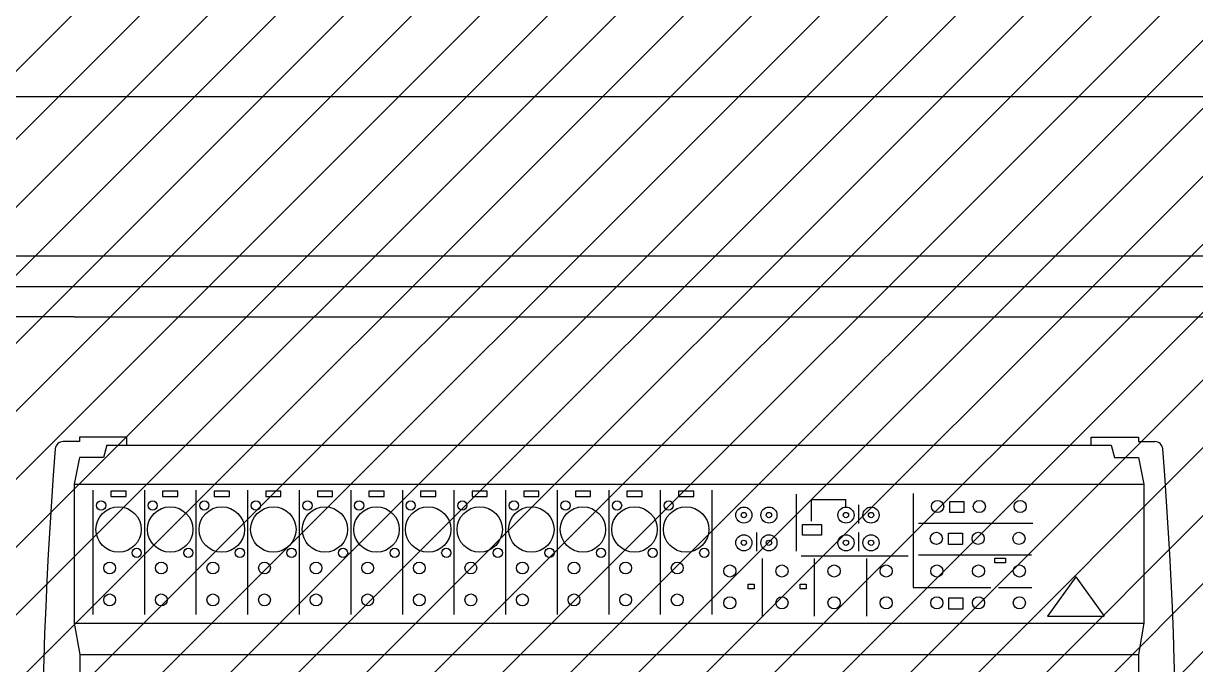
# Model space of a CAD drawing. Header units: millimetres. Extents: x 10 to 76.1, y 10 to 63.5.
# Drawn here: x 55.942 to 56.716, y 12.395 to 12.819 of the extents above; entities that cross this region are included whole.
import ezdxf

# ---------------------------------------------------------------- set-up
doc = ezdxf.new("R2010")
doc.units = ezdxf.units.MM
for name, color, linetype in [('durlok', 3, 'Continuous'), ('equipament', 4, 'Continuous'), ('relleno2d', 9, 'Continuous')]:
    doc.layers.add(name, color=color, linetype=linetype)

msp = doc.modelspace()

# ---------------------------------------------------------------- hatches: boundary and pattern name
at = {"layer": 'relleno2d'}
h = msp.add_hatch(dxfattribs=at)
h.set_pattern_fill('ANSI31', color=256, scale=0.01)
h.paths.add_polyline_path([(59.68809, 11.705), (59.48309, 11.705), (59.48309, 17.785), (59.68809, 17.785)])
edge = h.paths.add_edge_path(flags=17)
edge.add_line((59.68809, 18.975), (59.48309, 18.975))
edge.add_line((59.48309, 18.975), (59.48309, 19.035))
edge.add_line((59.48309, 19.035), (58.99309, 19.035))
edge.add_line((58.99309, 19.035), (58.99309, 19.475))
edge.add_line((58.99309, 19.475), (50.9148, 19.475))
edge.add_arc((50.62309, 19.545), 0.3, 193.4934, 346.5066, ccw=False)
edge.add_line((50.33137, 19.475), (50.15809, 19.475))
edge.add_line((50.15809, 19.475), (50.02309, 19.475))
edge.add_line((50.02309, 19.475), (49.95309, 19.475))
edge.add_line((49.95309, 19.475), (49.95309, 19.68))
edge.add_line((49.95309, 19.68), (59.68809, 19.68))
edge.add_line((59.68809, 19.68), (59.68809, 18.975))
edge = h.paths.add_edge_path(flags=17)
edge.add_line((59.68809, 18.975), (59.48309, 18.975))
edge.add_line((59.48309, 18.975), (59.48309, 19.035))
edge.add_line((58.99309, 19.035), (59.48309, 19.035))
edge.add_line((58.99309, 19.475), (58.99309, 19.035))
edge.add_line((50.9148, 19.475), (58.99309, 19.475))
edge.add_arc((50.62309, 19.545), 0.3, 193.4934, 346.5066)
edge.add_line((50.33137, 19.475), (50.15809, 19.475))
edge.add_line((50.15809, 19.475), (50.02309, 19.475))
edge.add_line((49.95309, 19.475), (50.02309, 19.475))
edge.add_line((49.95309, 19.68), (49.95309, 19.475))
edge.add_line((59.68809, 19.68), (49.95309, 19.68))
edge.add_line((59.68809, 19.68), (59.68809, 18.975))
edge = h.paths.add_edge_path()
edge.add_line((49.95309, 10), (59.68809, 10))
edge.add_line((50.15809, 10.205), (50.9148, 10.205))
edge.add_line((59.48309, 10.205), (50.9148, 10.205))
edge.add_line((59.48309, 10.205), (59.48309, 10.805))
edge.add_line((59.68809, 10), (59.68809, 10.805))
edge.add_line((59.48309, 10.805), (59.68809, 10.805))
edge.add_line((50.15809, 19.475), (50.18809, 19.475))

# ---------------------------------------------------------------- linework, layer by layer
at = {"layer": 'durlok'}
for p, q in [((56.92559, 12.7703), (55.02559, 12.7703)), ((56.92559, 12.665), (55.02559, 12.665)), ((54.97559, 12.645), (56.97559, 12.645))]:
    msp.add_line(p, q, dxfattribs=at)
at = {"layer": 'equipament'}
for p, q in [((55.97559, 12.625), (54.77559, 12.625)), ((55.97559, 12.625), (57.17559, 12.625)), ((55.97918, 12.5425), (55.96843, 12.5425)), ((56.0105, 12.54543), (55.97918, 12.54543)), ((55.97918, 12.54543), (55.97918, 12.5425)), ((55.99733, 12.54002), (55.99507, 12.5319)), ((55.99733, 12.54002), (56.66044, 12.54002)), ((56.0105, 12.54002), (56.0105, 12.54543)), ((56.64727, 12.54002), (56.64727, 12.54543)), ((56.64727, 12.54543), (56.67859, 12.54543)), ((56.66044, 12.54002), (56.66269, 12.5319)), ((56.67859, 12.54543), (56.67859, 12.5425)), ((56.67859, 12.5425), (56.68934, 12.5425)), ((55.97916, 12.5319), (55.97573, 12.51429)), ((55.99507, 12.5319), (55.97916, 12.5319)), ((56.66269, 12.5319), (56.67861, 12.5319)), ((56.67861, 12.5319), (56.68204, 12.51429)), ((55.97573, 12.51429), (55.97573, 12.42246)), ((55.97573, 12.51429), (56.68204, 12.51429)), ((55.98798, 12.51049), (55.98798, 12.42836)), ((56.02205, 12.51049), (56.02205, 12.42836)), ((56.05613, 12.51049), (56.05613, 12.42836)), ((56.0902, 12.51049), (56.0902, 12.42836)), ((56.12427, 12.51049), (56.12427, 12.42836)), ((56.15834, 12.51049), (56.15834, 12.42836)), ((56.19241, 12.51049), (56.19241, 12.42836)), ((56.22648, 12.51049), (56.22648, 12.42836)), ((56.26055, 12.51049), (56.26055, 12.42836)), ((56.29462, 12.51049), (56.29462, 12.42836)), ((56.32869, 12.51049), (56.32869, 12.42836)), ((56.36276, 12.51049), (56.36276, 12.42836)), ((56.39683, 12.51049), (56.39683, 12.42836)), ((56.52976, 12.50829), (56.52976, 12.44607)), ((56.68204, 12.51429), (56.68204, 12.42246)), ((56.45243, 12.50773), (56.45243, 12.47007)), ((56.46263, 12.48999), (56.46263, 12.50427)), ((56.46263, 12.50427), (56.48535, 12.50427)), ((56.48535, 12.49927), (56.48535, 12.50427)), ((56.49363, 12.50074), (56.49363, 12.48835)), ((56.53331, 12.48864), (56.60869, 12.48864)), ((56.42621, 12.48243), (56.42621, 12.47004)), ((56.49363, 12.48243), (56.49363, 12.47004)), ((56.43003, 12.46516), (56.43003, 12.42723)), ((56.4557, 12.46707), (56.52645, 12.46707)), ((56.46444, 12.46516), (56.46444, 12.42723)), ((56.49886, 12.46516), (56.49886, 12.42723)), ((56.53331, 12.46763), (56.60787, 12.46763)), ((56.52976, 12.44607), (56.58111, 12.44607)), ((56.58602, 12.44607), (56.60815, 12.44607)), ((56.63714, 12.45326), (56.61847, 12.42725)), ((56.63714, 12.45326), (56.6558, 12.42725)), ((56.61847, 12.42725), (56.6558, 12.42725)), ((55.97573, 12.42246), (55.97934, 12.4019)), ((55.97573, 12.42246), (56.68204, 12.42246)), ((56.68204, 12.42246), (56.67843, 12.4019)), ((55.97934, 12.4019), (55.97934, 11.9866)), ((55.97934, 12.4019), (56.67843, 12.4019)), ((56.67843, 12.4019), (56.67843, 11.9866))]:
    msp.add_line(p, q, dxfattribs=at)
for points in [[(56.00002, 12.50619), (56.01004, 12.50619), (56.01004, 12.50984), (56.00002, 12.50984)], [(56.03409, 12.50619), (56.04411, 12.50619), (56.04411, 12.50984), (56.03409, 12.50984)], [(56.06816, 12.50619), (56.07818, 12.50619), (56.07818, 12.50984), (56.06816, 12.50984)], [(56.10223, 12.50619), (56.11225, 12.50619), (56.11225, 12.50984), (56.10223, 12.50984)], [(56.1363, 12.50619), (56.14632, 12.50619), (56.14632, 12.50984), (56.1363, 12.50984)], [(56.17037, 12.50619), (56.18039, 12.50619), (56.18039, 12.50984), (56.17037, 12.50984)], [(56.20445, 12.50619), (56.21446, 12.50619), (56.21446, 12.50984), (56.20445, 12.50984)], [(56.23852, 12.50619), (56.24853, 12.50619), (56.24853, 12.50984), (56.23852, 12.50984)], [(56.27259, 12.50619), (56.2826, 12.50619), (56.2826, 12.50984), (56.27259, 12.50984)], [(56.30666, 12.50619), (56.31667, 12.50619), (56.31667, 12.50984), (56.30666, 12.50984)], [(56.34073, 12.50619), (56.35074, 12.50619), (56.35074, 12.50984), (56.34073, 12.50984)], [(56.3748, 12.50619), (56.38481, 12.50619), (56.38481, 12.50984), (56.3748, 12.50984)], [(56.55387, 12.50296), (56.56312, 12.50296), (56.56312, 12.49554), (56.55387, 12.49554)], [(56.45657, 12.48781), (56.4691, 12.48781), (56.4691, 12.48067), (56.45657, 12.48067)], [(56.55305, 12.48195), (56.5623, 12.48195), (56.5623, 12.47453), (56.55305, 12.47453)], [(56.58359, 12.46554), (56.59071, 12.46554), (56.59071, 12.46236), (56.58359, 12.46236)], [(56.4208, 12.4483), (56.42468, 12.4483), (56.42468, 12.44529), (56.4208, 12.44529)], [(56.45522, 12.4483), (56.4591, 12.4483), (56.4591, 12.44529), (56.45522, 12.44529)], [(56.55332, 12.43932), (56.56257, 12.43932), (56.56257, 12.4319), (56.55332, 12.4319)]]:
    msp.add_lwpolyline(points, close=True, dxfattribs=at)
for centre, radius in [((55.9935, 12.50028), 0.00304), ((56.02757, 12.50028), 0.00304), ((56.06164, 12.50028), 0.00304), ((56.09571, 12.50028), 0.00304), ((56.12978, 12.50028), 0.00304), ((56.16385, 12.50028), 0.00304), ((56.19792, 12.50028), 0.00304), ((56.232, 12.50028), 0.00304), ((56.26607, 12.50028), 0.00304), ((56.30014, 12.50028), 0.00304), ((56.33421, 12.50028), 0.00304), ((56.36828, 12.50028), 0.00304), ((56.54586, 12.49957), 0.00402), ((56.57344, 12.49957), 0.00402), ((56.60041, 12.49957), 0.00402), ((56.00503, 12.48442), 0.01499), ((56.0391, 12.48442), 0.01499), ((56.07317, 12.48442), 0.01499), ((56.10724, 12.48442), 0.01499), ((56.14131, 12.48442), 0.01499), ((56.17538, 12.48442), 0.01499), ((56.20945, 12.48442), 0.01499), ((56.24352, 12.48442), 0.01499), ((56.27759, 12.48442), 0.01499), ((56.31166, 12.48442), 0.01499), ((56.34573, 12.48442), 0.01499), ((56.37981, 12.48442), 0.01499), ((56.41793, 12.49395), 0.00532), ((56.41793, 12.49395), 0.00174), ((56.43449, 12.49395), 0.00532), ((56.43449, 12.49395), 0.00174), ((56.48535, 12.49395), 0.00532), ((56.48535, 12.49395), 0.00174), ((56.50191, 12.49395), 0.00532), ((56.50191, 12.49395), 0.00174), ((56.41793, 12.47564), 0.00532), ((56.41793, 12.47564), 0.00174), ((56.43449, 12.47564), 0.00532), ((56.43449, 12.47564), 0.00174), ((56.48535, 12.47564), 0.00532), ((56.48535, 12.47564), 0.00174), ((56.50191, 12.47564), 0.00532), ((56.50191, 12.47564), 0.00174), ((56.54504, 12.47856), 0.00402), ((56.57262, 12.47856), 0.00402), ((56.59959, 12.47856), 0.00402), ((56.01699, 12.46899), 0.00304), ((56.05106, 12.46899), 0.00304), ((56.08513, 12.46899), 0.00304), ((56.1192, 12.46899), 0.00304), ((56.15327, 12.46899), 0.00304), ((56.18734, 12.46899), 0.00304), ((56.22141, 12.46899), 0.00304), ((56.25549, 12.46899), 0.00304), ((56.28956, 12.46899), 0.00304), ((56.32363, 12.46899), 0.00304), ((56.3577, 12.46899), 0.00304), ((56.39177, 12.46899), 0.00304), ((55.99916, 12.45899), 0.00391), ((56.03323, 12.45899), 0.00391), ((56.0673, 12.45899), 0.00391), ((56.10137, 12.45899), 0.00391), ((56.13544, 12.45899), 0.00391), ((56.16951, 12.45899), 0.00391), ((56.20358, 12.45899), 0.00391), ((56.23765, 12.45899), 0.00391), ((56.27172, 12.45899), 0.00391), ((56.30579, 12.45899), 0.00391), ((56.33986, 12.45899), 0.00391), ((56.37393, 12.45899), 0.00391), ((56.40867, 12.457), 0.00402), ((56.44308, 12.457), 0.00402), ((56.4775, 12.457), 0.00402), ((56.51191, 12.457), 0.00402), ((56.54532, 12.457), 0.00402), ((56.5729, 12.457), 0.00402), ((56.59987, 12.457), 0.00402), ((55.99916, 12.43792), 0.00391), ((56.03323, 12.43792), 0.00391), ((56.0673, 12.43792), 0.00391), ((56.10137, 12.43792), 0.00391), ((56.13544, 12.43792), 0.00391), ((56.16951, 12.43792), 0.00391), ((56.20358, 12.43792), 0.00391), ((56.23765, 12.43792), 0.00391), ((56.27172, 12.43792), 0.00391), ((56.30579, 12.43792), 0.00391), ((56.33986, 12.43792), 0.00391), ((56.37393, 12.43792), 0.00391), ((56.40867, 12.43593), 0.00402), ((56.44308, 12.43593), 0.00402), ((56.4775, 12.43593), 0.00402), ((56.51191, 12.43593), 0.00402), ((56.54532, 12.43593), 0.00402), ((56.5729, 12.43593), 0.00402), ((56.59987, 12.43593), 0.00402)]:
    msp.add_circle(centre, radius, dxfattribs=at)
for centre, radius, start, end in [((55.96843, 12.53731), 0.0052, 90, 175.51309), ((56.68934, 12.53731), 0.0052, 4.48691, 90), ((58.9438, 12.30382), 2.98972, 175.51309, 186.18754), ((53.71397, 12.30382), 2.98972, 353.81246, 4.48691)]:
    msp.add_arc(centre, radius, start, end, dxfattribs=at)

doc.saveas('drawing.dxf')
